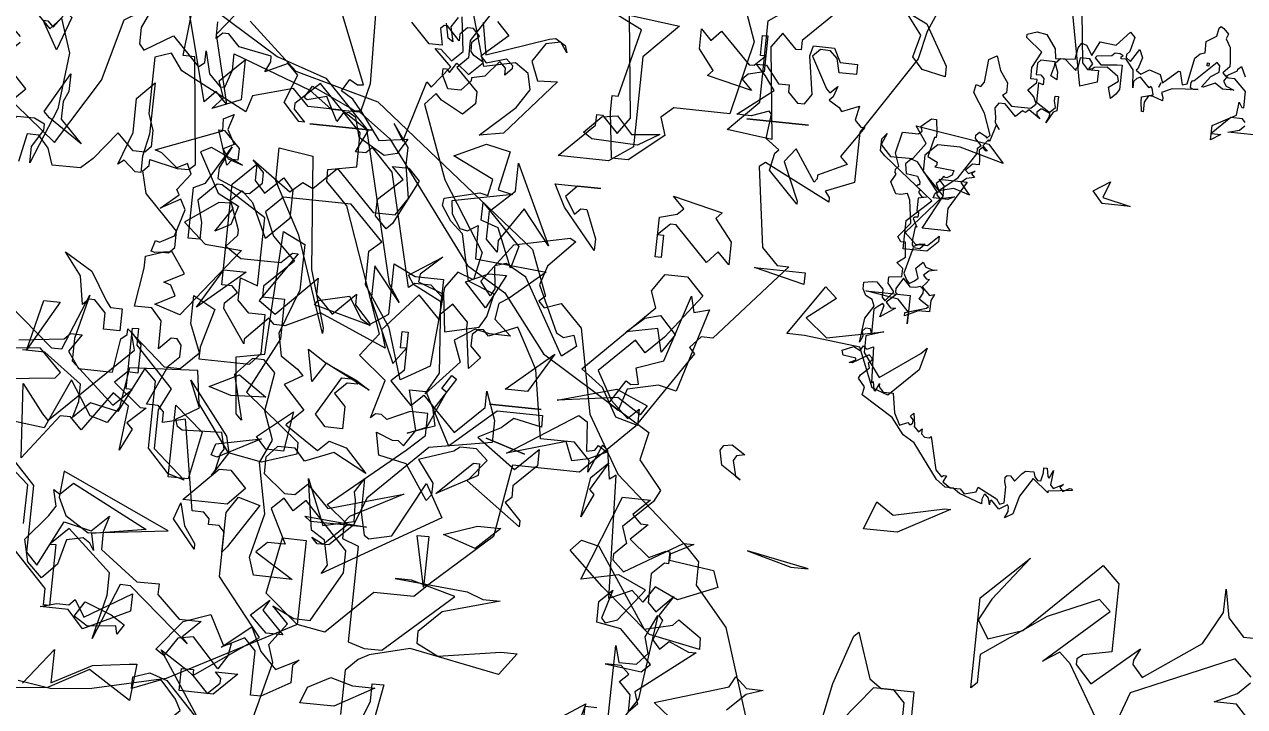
# Model space of a CAD drawing. Header units: metres. Extents: x 329311 to 330425, y 7396637 to 7397287.
# Drawn here: x 329871.561 to 329872.781, y 7397062.785 to 7397063.467 of the extents above; entities that cross this region are included whole.
import ezdxf

# ---------------------------------------------------------------- set-up
doc = ezdxf.new("R2010")
doc.units = ezdxf.units.M
doc.linetypes.add('CACHE2', pattern=[4.7625, 3.175, -1.5875])
doc.layers.get('0').update_dxf_attribs({"lineweight": 18})
for name, color, linetype, lineweight in [('ARBRE', 251, 'Continuous', 13), ('AXES+POTEAUX', 6, 'CACHE2', 13), ('PA6_TEXTO', 3, 'Continuous', 18)]:
    doc.layers.add(name, color=color, linetype=linetype, lineweight=lineweight)
doc.layers.add('VEGETAIS', color=3, linetype='Continuous')
doc.styles.add('200 Médio', font='arial.ttf', dxfattribs={"height": 0.75})
doc.styles.add('ARIAL', font='ARIAL', dxfattribs={"height": 0.2})
doc.dimstyles.new('AQ250', dxfattribs={"dimscale": 10, "dimtxt": 0.05, "dimasz": 0.03, "dimexe": 0.03, "dimexo": 0.025, "dimgap": 0.025, "dimtad": 1, "dimzin": 0, "dimdsep": 46, "dimtxsty": 'ARIAL', "dimblk": 'ARCHTICK', "dimcen": 0.09, "dimdle": 0.03, "dimclrt": 7, "dimadec": 0, "dimazin": 0, "dimtfac": 1, "dimtix": 1, "dimtmove": 2, "dimatfit": 3, "dimldrblk": 'OPEN90', "dimfxl": 1, "dimtvp": 1, "dimtolj": 1, "dimtzin": 0, "dimarcsym": 0})

# ---------------------------------------------------------------- blocks, each defined once
blk = doc.blocks.new('_ArchTick')
at = {"color": 0, "linetype": 'ByBlock', "const_width": 0.15}
blk.add_lwpolyline([(-0.5, -0.5), (0.5, 0.5)], dxfattribs=at)
blk = doc.blocks.new('*D12')
at = {"layer": 'Defpoints', "color": 0, "transparency": 16777216}
for p in [(329895.0034, 7397086.4419), (329868.8226, 7397007.3763), (329871.0959, 7397006.6235)]:
    blk.add_point(p, dxfattribs=at)
at = {"layer": 'PA6_TEXTO', "color": 0, "lineweight": -2, "transparency": 16777216}
for p, q in [((329895.2407, 7397086.3633), (329897.5616, 7397085.5948)), ((329897.3711, 7397085.9739), (329871.0016, 7397006.3387)), ((329869.0599, 7397007.2977), (329871.3807, 7397006.5292))]:
    blk.add_line(p, q, dxfattribs=at)
at = {"layer": 'PA6_TEXTO', "color": 0, "lineweight": -2, "transparency": 16777216, "xscale": 0.3, "yscale": 0.3, "zscale": 0.3}
for p, rotation in [((329897.2768, 7397085.6891), 71.6788444677974), ((329871.0959, 7397006.6235), 251.6788444677974)]:
    blk.add_blockref('_ArchTick', p, dxfattribs=dict(at, rotation=rotation))
at = {"layer": 'PA6_TEXTO', "color": 7, "transparency": 16777216, "insert": (329883.5853, 7397046.3554), "char_height": 0.75, "attachment_point": 5, "rotation": 71.6788, "style": '200 Médio'}
blk.add_mtext('\\A1;83.29', dxfattribs=at)
blk = doc.blocks.new('_Open90')
at = {"color": 0, "linetype": 'ByBlock', "lineweight": -2}
for p, q in [((-0.5, 0.5), (0, 0)), ((0, 0), (-1, 0)), ((0, 0), (-0.5, -0.5))]:
    blk.add_line(p, q, dxfattribs=at)
blk = doc.blocks.new('WMF26', base_point=(0, 0.0008))
at = {"color": 85}
for points in [[(9.4187, -0.5689), (9.7316, -0.8464), (10.2552, -0.9839), (11.3025, -1.7915), (11.412, -2.069), (11.3758, -2.1052), (11.412, -2.1414), (11.5141, -2.1052), (11.6524, -2.2427), (11.7611, -2.7672), (11.9727, -3.1163), (12.4238, -3.5016), (12.5251, -3.6045), (12.5251, -3.7494), (12.7359, -3.9898), (12.9112, -4.5142)], [(13.2233, -7.4181), (13.0199, -7.9055), (12.9837, -8.0792), (12.6708, -8.5666), (12.6708, -8.8803), (12.4963, -8.9527), (12.5251, -8.989), (12.5251, -9.0178), (12.111, -8.8144), (12.0739, -8.8441), (12.1472, -9.3381), (12.2485, -9.4401), (12.3209, -9.4401), (11.8994, -9.9284), (11.8269, -9.9284), (11.7611, -10.0008), (11.7973, -10.037), (11.477, -10.5245), (11.165, -10.8381), (10.75, -10.8381), (10.6776, -11.2893), (10.3277, -11.6096), (10.2264, -11.7108), (9.9786, -11.7108), (9.7028, -11.9875), (9.5274, -11.9578), (8.756, -12.3728), (8.3048, -12.4823), (8.0578, -12.5119), (7.8462, -12.4823)], [(1.1749, -9.7168), (0.7237, -9.0548), (0.8974, -9.1643), (0.9345, -9.1931), (1.3198, -8.9165), (1.0357, -8.5666), (1.0357, -8.2908), (0.9995, -8.2546), (0.9345, -8.2546), (0.9345, -8.2183), (0.8974, -8.1813), (0.825, -8.1813), (0.7237, -7.6214), (0.5846, -7.6577), (0.5846, -7.5918), (0.5483, -7.5556), (0.4759, -7.5556), (0.5846, -7.3078), (0.6496, -7.2427), (0.6496, -7.1703), (0.6208, -7.1332), (0.5846, -7.1332), (0.5121, -7.2065), (0.5121, -7.0319), (0.4462, -6.9595), (0.3376, -6.9595), (0.3738, -6.7191), (0.3738, -6.6458), (0.4759, -6.6096), (0.5121, -6.6096), (0.5483, -6.5734), (0.5483, -6.4713), (0.3376, -6.2605), (0.3013, -6.1222), (0.3376, -6.0851), (0.3376, -6.0489), (0.5121, -6.0851), (0.5846, -6.0851), (0.6208, -6.0489), (0.5483, -5.387), (0.4759, -5.387), (0.5121, -5.0016)]]:
    blk.add_lwpolyline(points, dxfattribs=at)
at = {"color": 106}
for points in [[(9.6073, -0.7698), (9.9201, -0.8711), (10.2042, -1.1551), (10.4438, -2.0937), (10.517, -2.2032), (10.3425, -1.9924), (10.3425, -2.2032), (10.517, -2.5819), (10.5903, -2.4798), (10.5533, -2.4798), (10.5533, -2.3786), (10.5903, -2.3786), (10.5903, -2.6181), (10.517, -2.6906), (10.6554, -2.8289), (10.7278, -2.7565), (10.9386, -2.9672), (11.1139, -2.7927), (11.1139, -2.6906), (11.179, -2.866), (11.179, -3.0035), (10.7937, -3.0759), (10.4438, -3.4258), (10.3787, -3.6012), (10.2404, -3.7387), (10.168, -3.7387), (10.1317, -3.7025), (10.2042, -3.7387), (10.3425, -3.6012), (10.2042, -3.4909), (10.6554, -3.1055), (10.7649, -3.0035), (10.7649, -2.866), (10.6554, -2.866), (10.517, -2.931), (10.4808, -2.9022), (10.4438, -2.9022), (10.4149, -2.931), (10.4808, -2.6906), (10.3063, -2.5523), (10.4149, -2.4074), (10.1317, -1.6433), (9.9926, -1.505), (9.9926, -1.4317), (10.168, -1.3955), (10.168, -1.1848), (9.8913, -0.9081), (9.7464, -1.0464), (9.7464, -1.0827), (9.8189, -1.1551), (9.7826, -1.1551), (9.6797, -1.0464), (9.7464, -0.8711), (9.6797, -0.806), (9.5422, -0.8711), (9.5711, -0.806), (9.5711, -0.7698), (9.3677, -0.7336), (9.2952, -0.6611), (9.259, -0.6611), (9.2211, -0.6973), (9.2211, -0.5944)], [(9.1923, -0.522), (9.6073, -0.7698), (9.6073, -0.7698)], [(8.2463, -0.8711), (8.1451, -0.6973), (8.1739, -0.6973), (8.2101, -0.7336), (8.2826, -0.6315), (8.3196, -0.6611), (8.2463, -0.8711), (8.2463, -0.8711)], [(8.3196, -1.1848), (8.3196, -1.2934), (8.4579, -1.4317), (8.2463, -1.2934), (8.2101, -1.2572), (8.3492, -1.0094), (8.3492, -1.1189), (8.3196, -1.1848), (8.3196, -1.1848)], [(8.8441, -1.4688), (8.8441, -1.5701), (8.8078, -1.5701), (8.7337, -1.505), (8.6975, -1.5338), (8.77, -1.3297), (8.77, -1.1189), (8.8729, -1.0094), (8.8729, -1.3297), (8.8441, -1.4688), (8.8441, -1.4688)], [(9.4327, -1.3585), (9.4327, -1.4317), (9.3965, -1.4317), (9.3677, -1.4688), (9.2952, -1.2572), (9.3315, -1.2572), (9.4327, -1.3585), (9.4327, -1.3585)], [(9.9564, -2.0575), (10.0659, -2.4074), (10.0659, -2.4436), (9.8551, -1.8533), (9.6797, -1.5338), (9.6797, -1.3297), (9.8913, -1.3585), (9.9564, -2.0575), (9.9564, -2.0575)], [(11.179, -1.92), (11.0777, -1.6796), (10.9682, -1.6433), (10.9682, -1.5338), (11.216, -1.7808), (11.179, -1.92), (11.179, -1.92)], [(11.1139, -3.215), (10.8661, -3.3534), (11.0777, -3.1426), (11.1139, -3.1426), (11.1139, -3.215), (11.1139, -3.215)], [(12.0912, -3.3558), (12.1431, -3.4085), (12.1908, -3.4085), (12.0912, -3.5082), (12.2172, -3.6086), (12.3168, -3.5608), (12.3423, -3.5608), (12.3423, -3.6349), (12.3168, -3.6349), (12.2427, -3.7082), (12.2427, -3.8869), (12.2954, -3.9396), (12.3958, -3.8342), (12.3168, -3.9602), (12.3423, -3.9873), (12.2954, -4.1133), (12.3423, -4.166), (12.3958, -4.1133), (12.5218, -4.166), (12.5696, -4.166), (12.2172, -4.4451), (12.2427, -4.5184), (12.1908, -4.5711), (12.1908, -4.4657), (12.1167, -4.3916), (12.1694, -4.3389), (12.1167, -4.2919), (12.0171, -4.2919), (12.2427, -4.3183), (12.2954, -4.2656), (12.0912, -4.0664), (11.9389, -4.04), (11.9389, -3.9132), (12.0171, -3.8342), (11.9653, -4.0137), (11.9908, -4.04), (12.0649, -4.0137), (12.2172, -3.8136), (12.0435, -3.7346), (11.8121, -3.7873), (12.0171, -3.2562), (12.1908, -3.2562), (12.0912, -3.3558), (12.0912, -3.3558)], [(8.3855, -3.5641), (8.3855, -3.9783), (8.4579, -4.0515), (8.5962, -3.7675), (8.77, -3.8045), (8.8729, -3.7025), (8.8441, -3.8045), (8.8441, -3.9132), (9.0836, -4.0886), (9.2211, -4.0886), (9.2211, -4.1536), (9.3677, -4.2919), (9.5052, -4.2919), (9.3965, -4.4006), (9.4327, -4.4377), (9.0474, -4.1174), (8.9816, -4.1174), (8.8441, -4.4665), (8.9091, -4.1899), (8.9091, -4.0515), (8.6325, -3.8045), (8.5238, -3.9132), (8.56, -3.9132), (8.56, -4.2919), (8.5238, -4.2919), (8.5238, -4.1899), (8.2826, -3.942)], [(8.3492, -3.8045), (8.3492, -3.5641), (8.1451, -3.3896)], [(8.2463, -3.4184), (8.3855, -3.5641), (8.3855, -3.5641)], [(11.1428, -3.6662), (10.9386, -3.6012), (11.1428, -3.5271), (11.2885, -3.5271), (11.1428, -3.6662), (11.1428, -3.6662)], [(6.2531, -4.3282), (6.0489, -4.4377), (5.9765, -4.5398), (6.0127, -4.8526), (6.0489, -4.8889), (6.1156, -4.8889), (6.1156, -4.9613), (6.0127, -4.9975), (5.904, -4.4739), (5.8019, -4.3644), (5.7295, -4.3644), (5.7006, -4.5027), (5.6644, -4.5398), (5.6274, -4.4377), (5.8744, -4.2623), (6.2243, -4.2985), (6.2531, -4.3282), (6.2531, -4.3282)], [(9.9926, -4.5398), (10.1317, -4.4665), (10.0947, -4.5027), (10.0947, -4.6122), (9.9201, -4.7135), (9.8551, -4.7135), (9.8551, -4.4377), (9.7826, -4.3644), (9.6435, -4.4377), (9.8189, -4.2919), (9.8913, -4.4377), (9.9926, -4.5398), (9.9926, -4.5398)], [(5.1762, -4.9613), (5.1762, -5.0272), (5.0305, -4.9975), (4.9654, -4.9251), (5.0016, -4.7859), (4.893, -4.6484), (5.0305, -4.7135), (5.1762, -4.9613), (5.1762, -4.9613)], [(9.6073, -4.9613), (9.7464, -4.9251), (9.7464, -4.9901), (9.8189, -5.0634), (9.6435, -4.9901), (9.3677, -5.0996), (9.2211, -5.0634), (9.4327, -4.8526), (9.3965, -4.7859), (9.2952, -4.6773), (9.1199, -4.7497), (9.1199, -4.6773), (9.2211, -4.641), (9.3315, -4.6773), (9.6073, -4.9613), (9.6073, -4.9613)], [(5.5903, -5.5212), (5.3145, -5.4487), (5.1762, -5.4487), (5.1029, -5.5212), (5.1029, -5.6232), (5.2421, -5.7624), (5.0305, -6.0094), (5.1029, -6.0744), (5.1762, -6.0744), (5.2421, -6.0094), (5.2421, -6.0456), (5.1762, -6.1115), (5.0305, -6.1115), (5.0305, -5.9361), (5.1762, -5.7986), (4.8559, -5.5508), (4.8271, -5.5212), (4.8271, -5.4487), (4.8559, -5.4125), (4.8271, -5.4849), (4.893, -5.5508), (5.0305, -5.5508), (5.1029, -5.4487), (5.0305, -5.3474), (5.489, -5.4125), (5.5903, -5.5212), (5.5903, -5.5212)], [(3.9832, -5.4125), (4.3685, -5.4125), (3.9832, -5.4125), (3.9832, -5.4125)], [(2.5498, -5.769), (2.5004, -6.0102), (2.591, -6.0291), (2.223, -6.1065), (2.2328, -6.1872), (2.2888, -6.272), (2.339, -6.2827), (2.4, -6.2424), (2.4049, -6.4482), (2.8487, -6.4861), (2.6387, -6.6697), (2.5778, -6.7092), (2.5638, -6.8064), (2.67, -6.901), (2.5391, -6.901), (2.4477, -6.8821), (2.3259, -6.9628), (2.3777, -7.0945), (2.1818, -7.311), (2.2567, -7.1744), (2.2205, -6.7364), (2.0394, -6.6466), (2.0031, -6.5923), (2.204, -6.4589), (2.0739, -6.5799), (2.0698, -6.6269), (2.2312, -6.6862), (2.2616, -6.9175), (2.4716, -6.8665), (2.5128, -6.7957), (2.5424, -6.6549), (2.3761, -6.5898), (2.3094, -6.3025), (2.2287, -6.2333), (2.1686, -6.1428), (2.1727, -6.0967), (2.3884, -6.0398), (2.4395, -6.0506), (2.4601, -5.9501), (2.2065, -5.8299), (2.3983, -5.7377), (2.5498, -5.769), (2.5498, -5.769)], [(4.4418, -6.3947), (4.1281, -6.3222), (4.4418, -6.3222), (4.4418, -6.3947), (4.4418, -6.3947)], [(4.478, -6.5989), (4.6155, -6.7076), (4.9654, -6.6351), (4.8559, -6.6713), (4.8559, -6.7734), (4.9654, -6.9183), (5.2058, -6.7438), (5.2421, -6.7076), (5.2058, -6.8459), (5.0305, -7.0212), (4.9292, -6.985), (4.8271, -6.7438), (4.478, -6.7076), (4.3685, -6.7076), (4.5793, -6.3947), (4.6517, -6.4597), (4.478, -6.5989), (4.478, -6.5989)], [(5.1029, -6.5701), (5.1029, -6.4968), (5.0305, -6.4235), (4.8271, -6.3947), (5.1029, -6.3947), (5.1029, -6.5701), (5.1029, -6.5701)], [(2.586, -7.3333), (2.9055, -7.3333), (2.586, -7.3333), (2.586, -7.3333)], [(2.586, -7.5449), (2.833, -7.6173), (2.586, -7.5449), (2.586, -7.5449)], [(8.2463, -7.6173), (8.3196, -7.6173), (8.3196, -7.894), (8.3855, -7.996), (8.1739, -8.0685), (8.0726, -8.0685), (7.7589, -8.2076), (7.7227, -8.1047), (7.7227, -8.0685), (7.6214, -7.9672), (7.5482, -8.0323), (7.6214, -8.2439), (7.5482, -8.2439), (7.5482, -8.3814), (7.6214, -8.4546), (7.6865, -8.3814), (7.7589, -8.5921), (7.7227, -8.942), (7.5852, -9.2911), (7.5852, -9.1899), (7.6503, -9.0804), (7.6503, -9.0441), (7.5852, -9.0145), (7.4757, -9.0145), (7.3736, -9.1528), (7.2353, -9.0441), (7.4098, -8.942), (7.5119, -8.8399), (7.3736, -8.695), (7.2353, -8.695), (7.3736, -8.6292), (7.4469, -8.5559)], [(7.4469, -8.5197), (7.3374, -8.4176), (6.7117, -8.695), (6.6392, -8.9058)], [(6.5371, -8.9058), (6.3255, -8.5559), (6.2531, -8.4909), (6.1518, -8.5559), (6.5371, -8.2076), (6.4639, -8.141), (6.1518, -8.2801), (5.7657, -8.5559), (5.7657, -8.7313), (5.7295, -8.7675), (5.7295, -8.2076), (6.0127, -7.9302), (5.8019, -8.2076), (5.7295, -8.3451), (5.8019, -8.4546), (6.0127, -8.3814), (6.4639, -7.9302), (6.5734, -8.0323), (6.5734, -8.4546), (6.3988, -8.4909), (6.3618, -8.5197), (6.3618, -8.5559), (6.4639, -8.6654), (6.7479, -8.4176), (6.7117, -8.4909), (6.7117, -8.5197), (6.7767, -8.5921), (7.1266, -8.3451), (7.2353, -8.141), (7.2353, -7.996), (7.2715, -8.1706), (7.3736, -8.2801), (7.4757, -8.2801)], [(3.2842, -7.8215), (3.2192, -7.9672), (3.2554, -7.7194), (3.3567, -7.6173), (3.2554, -7.7927), (3.2842, -7.8215), (3.2842, -7.8215)], [(5.4528, -7.6832), (5.489, -7.6832), (5.1762, -7.8577), (4.9654, -7.8577), (5.0305, -7.6832), (5.1391, -7.7556), (5.4528, -7.6832), (5.4528, -7.6832)], [(10.3697, -8.1204), (10.4495, -8.2011), (10.2898, -8.3443), (10.3277, -8.3814), (10.4495, -8.3443), (10.4915, -8.3814), (10.4915, -8.4028), (10.4495, -8.4448), (10.4495, -8.4028), (10.4117, -8.3649), (10.3277, -8.4653), (10.2478, -8.4826), (10.2478, -8.5032), (10.1894, -8.5666), (10.1087, -8.5666), (10.0667, -8.4826), (10.0667, -8.4448), (10.0873, -8.4448), (10.1087, -8.4653), (10.1474, -8.4028), (10.2272, -8.4653), (10.3112, -8.3814), (10.2478, -8.3443), (10.2272, -8.3229), (10.2272, -8.2644), (10.2692, -8.2225), (10.2272, -8.1796), (10.1894, -8.1796), (10.1474, -8.2225), (10.1474, -8.2644), (10.0667, -8.1796), (10.0453, -8.1796), (10.0247, -8.2011), (10.0453, -8.3023), (9.9654, -8.3023), (9.8444, -8.1796)], [(1.1386, -8.0092), (1.0357, -8.1179), (0.7599, -8.1179), (0.9633, -7.9071), (1.0357, -7.9071), (1.1386, -8.0092), (1.1386, -8.0092)], [(11.2885, -8.2439), (11.2885, -8.8037), (11.1428, -8.9058), (10.8299, -8.9058), (11.0415, -8.695), (11.0415, -8.6292), (11.0777, -8.6292), (11.179, -8.7313), (11.2523, -8.6292), (11.179, -7.996), (11.4927, -8.0323), (11.2885, -8.2439), (11.2885, -8.2439)], [(4.6517, -8.141), (4.2664, -8.0685), (4.5431, -8.141), (4.6517, -8.141), (4.6517, -8.141)], [(12.5062, -8.1517), (12.6132, -8.1517), (12.6132, -8.215), (12.5062, -8.215), (12.4839, -8.1294), (12.4387, -8.085), (12.3753, -8.085), (12.3308, -8.1294), (12.4387, -8.3221), (12.4609, -8.3443), (12.5062, -8.2999), (12.4839, -8.3665), (12.4609, -8.3896), (12.5284, -8.4291), (12.5457, -8.4513), (12.6527, -8.4069), (12.6354, -8.4966), (12.675, -8.5361), (12.698, -8.5361), (12.5679, -8.7288), (12.6132, -8.7733), (12.4387, -8.8581), (12.4387, -8.8811), (12.4214, -8.9033), (12.2913, -8.7115), (12.2238, -8.7963), (12.3308, -9.0326), (12.3308, -9.0507), (12.139, -8.8581), (12.1612, -8.751), (12.1843, -8.7288), (12.0995, -8.6662), (12.1167, -8.5139), (12.0995, -8.4966), (11.9924, -8.5361), (11.9019, -8.5361), (12.1167, -8.3665), (12.0542, -8.2826), (11.9924, -8.215), (12.0542, -8.215), (12.139, -8.3221), (12.2065, -8.3221), (12.2065, -8.3665), (12.2682, -8.4291), (12.3135, -8.4291), (12.353, -8.3665), (12.3135, -8.1294), (12.3308, -8.0669), (12.4609, -8.0669), (12.5062, -8.1517), (12.5062, -8.1517)], [(5.177, -8.8292), (5.382, -8.8292), (5.382, -9.1026), (5.3293, -9.1026), (5.3293, -8.9025), (5.2561, -8.8292), (5.1293, -8.8292), (4.9506, -9.0557), (4.8255, -9.1026), (4.8773, -8.8292), (4.9769, -8.5238), (5.0033, -8.4974), (5.1029, -8.7766), (5.177, -8.8292), (5.177, -8.8292)], [(8.6687, -8.8399), (8.7337, -8.7675), (8.6975, -8.6654), (8.8441, -8.5197), (8.8441, -8.7675), (8.6687, -8.8399), (8.6687, -8.8399)], [(10.6554, -9.2549), (10.517, -9.4665), (10.517, -9.5389), (10.4438, -9.4665), (10.4438, -9.2911), (10.5903, -9.1528), (10.5903, -8.9783), (10.8299, -9.4665), (10.6554, -9.2549), (10.6554, -9.2549)], [(2.0624, -9.1528), (1.822, -9.2911), (1.6112, -9.2911), (1.6475, -9.1899), (1.7858, -9.1166), (1.9233, -9.1528), (2.0624, -9.1528), (2.0624, -9.1528)], [(9.9926, -9.1528), (9.8551, -9.4294), (9.8189, -9.4665), (9.7464, -9.3932), (9.7464, -9.2911), (9.8913, -9.1528), (9.8189, -9.0804), (9.9201, -9.0804), (9.9926, -9.1528), (9.9926, -9.1528)], [(10.9682, -9.0804), (10.9024, -9.1528), (10.9682, -9.2549), (11.0044, -9.2187), (11.0415, -9.2187), (11.1139, -9.3932), (11.1139, -9.4665), (10.9024, -9.2187), (10.8299, -9.0804), (11.1139, -9.0804), (10.9682, -9.0804), (10.9682, -9.0804)], [(11.8409, -9.1899), (11.9513, -9.3273), (11.9513, -9.4665), (11.8772, -9.3932), (11.8121, -9.4665), (11.6013, -9.2549), (11.5651, -9.2549), (11.4927, -9.3273), (11.5289, -9.3273), (11.5289, -9.4665), (11.4927, -9.4665), (11.4927, -9.2187), (11.6013, -9.1899), (11.6376, -9.1528), (11.5651, -9.0804), (11.8772, -9.1528), (11.8409, -9.1899), (11.8409, -9.1899)], [(0.9345, -9.1931), (1.0357, -9.2944), (1.1082, -9.222), (1.1082, -9.1931), (1.072, -9.1569), (1.2111, -9.1569), (1.072, -9.2944), (0.8612, -9.2944), (0.8612, -9.1569), (0.9345, -9.1569), (0.9345, -9.1931), (0.9345, -9.1931)], [(9.0474, -9.3273), (9.1561, -9.2187), (9.2211, -9.2911), (9.2211, -9.4665), (9.0836, -9.604), (8.9816, -9.3932), (8.9091, -9.3273), (8.8441, -9.3932), (8.9091, -9.5678), (8.9091, -9.604), (8.8441, -9.6773), (8.9453, -9.7423), (9.1923, -9.7423), (9.259, -9.6773), (9.2952, -9.6773), (9.0836, -9.9901), (9.1923, -10.0626), (9.4327, -9.8148), (9.4327, -9.9177), (9.5422, -10.0263), (9.6797, -9.888), (9.6797, -9.9539), (9.7826, -10.0626), (9.8913, -9.9901), (9.8913, -9.6773), (10.0296, -9.7423), (10.2042, -9.7423), (10.2042, -9.9901), (10.0659, -9.851), (9.8551, -10.0914), (9.8913, -10.2009), (9.469, -10.0263), (9.259, -10.1284), (9.1923, -10.1284), (9.1561, -10.0914), (9.0178, -10.2371), (9.0178, -10.2659), (8.8729, -10.0626), (8.8729, -10.0263), (8.9453, -9.9539), (8.9091, -9.9177), (8.8441, -9.9177), (8.8441, -9.2911), (8.9816, -9.1528), (8.9816, -9.2549), (9.0474, -9.3273), (9.0474, -9.3273)], [(11.8121, -9.6773), (11.6013, -9.9539), (11.4927, -10.0626), (11.426, -9.9901), (11.216, -10.2009), (11.3173, -10.3763), (11.426, -10.4775), (11.4927, -10.4125), (11.4927, -10.5137), (11.3535, -10.4775), (11.2523, -10.3022), (11.1139, -10.2009), (11.5289, -9.7785), (11.4927, -9.6773), (11.5651, -9.5678), (11.7034, -9.5678), (11.8121, -9.6773), (11.8121, -9.6773)], [(10.4808, -9.888), (10.3425, -9.7423), (10.4808, -9.6773), (10.5903, -9.6773), (10.4808, -9.888), (10.4808, -9.888)], [(11.3939, -10.2462), (11.4252, -10.2659), (11.4713, -10.2602), (11.4474, -10.1597), (11.6137, -10.0996), (11.7421, -9.6838), (11.766, -9.7835), (11.8599, -9.7563), (11.7084, -10.2783), (11.5964, -10.2519), (11.4062, -10.2964), (11.3642, -10.4339), (11.3025, -10.396), (11.3939, -10.2462), (11.3939, -10.2462)], [(8.1451, -10.0914), (8.1739, -10.1284), (8.2463, -10.1284), (8.2463, -10.2659), (8.1451, -10.2659), (8.1451, -10.1647), (8.0726, -10.0914), (8.0356, -10.0914), (7.9993, -10.1284), (7.9705, -9.9539), (7.861, -9.8148), (8.0356, -9.9177), (8.1451, -10.0914), (8.1451, -10.0914)], [(9.6377, -9.9053), (9.7217, -10.0338), (9.7835, -10.0716), (9.4286, -9.9811), (9.4476, -9.9506), (9.6377, -9.9053), (9.6377, -9.9053)], [(7.6865, -10.4413), (7.7589, -10.1284), (7.861, -10.1284), (7.6865, -10.4413), (7.6865, -10.4413)], [(10.6554, -10.3763), (10.9386, -10.1284), (10.7937, -10.3763), (10.6554, -10.3763), (10.6554, -10.3763)], [(9.5373, -10.331), (9.7324, -10.4174), (9.8189, -10.4709), (9.5373, -10.331), (9.4607, -10.4545), (9.4204, -10.2577), (9.5373, -10.331), (9.5373, -10.331)], [(8.3855, -10.5137), (8.3196, -10.5137), (8.2463, -10.5862), (8.4217, -10.7245), (8.4579, -10.7245), (8.3492, -10.8266), (8.3855, -10.8637), (8.3196, -11.0012), (8.3492, -10.7245), (8.2463, -10.6521), (8.0726, -10.8999), (7.9993, -10.8266), (7.9343, -10.8266), (7.7227, -11.1107), (7.6865, -10.6521), (7.8248, -10.8266), (7.861, -10.8637), (8.3492, -10.3763), (8.3196, -10.2659), (8.3855, -10.3392), (8.3855, -10.5137), (8.3855, -10.5137)], [(10.2964, -10.4322), (10.2651, -10.4133), (10.3186, -10.3269), (10.3499, -10.3458), (10.2239, -10.5492), (10.247, -10.6496), (10.0815, -10.7097), (10.1976, -10.6611), (10.2964, -10.4322), (10.2964, -10.4322)], [(9.7464, -10.4413), (9.6797, -10.4413), (9.6073, -10.5137), (9.6797, -10.5862), (9.6797, -10.7245), (9.5711, -10.7245), (9.5052, -10.6521), (9.6435, -10.4125), (9.7168, -10.4125), (9.7464, -10.4413), (9.7464, -10.4413)], [(10.3425, -10.7616), (10.6191, -10.5137), (10.9024, -10.5137), (10.9024, -10.5862), (10.7278, -10.55), (10.6554, -10.6158), (10.517, -10.6883), (10.7649, -10.8637), (10.9024, -10.7245), (10.9024, -10.8266), (10.7649, -10.9649), (10.7649, -11.0374), (10.7278, -11.0736), (10.8299, -11.1765), (10.8299, -11.2127), (10.4808, -10.9649), (10.5903, -10.8266), (10.517, -10.7616), (10.4149, -10.7616), (10.3787, -10.7904), (10.168, -10.8637), (10.27, -11.0012), (10.27, -11.0736), (10.2404, -11.1107), (10.0947, -10.8999), (9.9201, -10.8637), (9.8913, -10.7245), (9.9926, -10.7616), (10.0296, -10.7616), (10.0659, -10.7904), (10.1317, -10.6883), (10.0659, -10.4413), (10.168, -10.4413), (10.3425, -10.7616), (10.3425, -10.7616)], [(11.1798, -10.5245), (11.1963, -10.7056), (11.2465, -10.6941), (11.2654, -10.6628), (11.3206, -10.6973), (11.2119, -10.75), (11.1123, -10.7739), (11.0637, -10.6578), (10.7039, -10.7698), (11.1246, -10.4907), (11.1798, -10.5245), (11.1798, -10.5245)], [(8.9231, -11.0629), (8.9453, -10.9567), (8.9643, -10.9262), (8.9404, -10.8258), (8.6942, -10.8365), (8.6638, -10.8176), (8.6481, -10.7739), (8.7873, -10.6875), (8.7156, -10.5245), (8.9717, -10.8455), (8.9956, -10.9452), (8.9033, -11.0934), (8.9231, -11.0629), (8.9231, -11.0629)], [(8.7626, -11.1329), (8.6391, -11.1329), (8.6391, -10.6875), (8.8194, -10.8365), (8.7626, -11.1329), (8.7626, -11.1329)], [(9.2211, -10.8999), (9.1561, -10.8266), (9.3677, -10.6521), (9.3315, -10.8999), (9.2211, -10.8999), (9.2211, -10.8999)], [(7.875, -12.4946), (8.0496, -12.2682), (8.0504, -12.4749), (8.2941, -12.3423), (8.5189, -12.3102), (8.5658, -12.3045), (8.5452, -12.5325), (8.2784, -12.367), (8.0314, -12.5053), (7.81, -12.5309)], [(9.641, -11.4219), (9.5546, -11.3683), (9.5019, -11.053), (9.6204, -11.3321), (9.8106, -11.2868), (9.8065, -11.1559), (9.7942, -11.1049), (9.8477, -11.0184), (9.8493, -11.2251), (9.8823, -11.3651), (9.9127, -11.384), (10.0527, -11.3511), (10.2314, -11.0077), (10.3474, -11.2078), (9.6427, -11.6285), (9.6764, -11.5725), (9.641, -11.4219), (9.641, -11.4219)], [(7.9952, -11.1658), (7.9804, -11.3272), (8.0331, -11.4367), (8.1813, -11.5281), (8.6736, -11.4647), (7.9952, -11.1658), (7.9952, -11.1658)], [(8.5378, -11.4713), (8.2035, -11.5314), (8.2274, -11.6326), (8.1986, -11.5906), (8.1541, -11.5618), (8.0529, -11.5865), (8.0133, -11.7413), (7.9244, -11.8343), (7.8306, -11.7454), (7.7976, -11.6088), (7.9285, -11.4474), (7.9672, -11.3848), (7.9434, -11.2835), (7.9837, -11.3082), (8.0611, -11.2333), (8.5378, -11.4713), (8.5378, -11.4713)], [(9.0474, -11.5248), (9.0178, -11.561), (9.0178, -11.3148), (9.0836, -11.2127), (9.2211, -11.249), (9.0474, -11.5248), (9.0474, -11.5248)], [(8.8441, -11.5248), (8.8441, -11.561), (8.6975, -11.3873), (8.7337, -11.2852), (8.77, -11.4235), (8.8441, -11.5248), (8.8441, -11.5248)], [(9.5422, -11.3148), (9.5052, -11.2852), (9.8913, -11.3148), (9.5422, -11.3148), (9.5422, -11.3148)], [(10.2799, -11.6458), (10.2075, -11.3321), (10.2799, -11.3321), (10.2799, -11.6458), (10.2799, -11.6458)], [(9.3817, -11.4342), (9.5274, -11.4342), (9.5274, -11.9578), (9.3166, -11.7841), (9.3817, -11.4342), (9.3817, -11.4342)], [(9.4451, -12.0303), (9.343, -12.0303), (9.2343, -11.9274), (9.343, -11.8261), (9.3068, -11.8912), (9.4451, -12.0303), (9.4451, -12.0303)], [(8.2101, -12.1225), (8.1088, -12.013), (7.9343, -12.013), (8.0356, -11.9834), (8.1088, -11.9834), (8.1451, -11.9471), (8.2101, -12.0492), (8.4942, -11.8747), (8.4942, -11.9834), (8.2101, -12.1225), (8.2101, -12.1225)], [(8.2076, -11.9554), (8.3764, -12.0171), (8.4629, -12.0706), (8.4242, -12.1324), (8.4126, -12.0822), (8.2373, -12.1027), (8.1508, -12.0492), (8.2076, -11.9554), (8.2076, -11.9554)], [(8.8243, -12.0114), (8.9898, -11.9513), (9.0845, -12.1299), (9.1339, -12.1184), (9.1207, -12.195), (9.0672, -12.2814), (8.8976, -12.1003), (8.8013, -12.1176), (8.728, -12.2345), (8.6728, -12.2007), (8.8243, -12.0114), (8.8243, -12.0114)]]:
    blk.add_lwpolyline(points, dxfattribs=at)
at = {"color": 63}
for points in [[(8.7519, -0.7805), (8.7823, -0.8167), (8.956, -0.7081), (9.1306, -0.8826), (9.1668, -0.853), (9.1668, -0.7805), (9.203, -0.9188), (9.2771, -0.9913), (9.3059, -0.9913), (9.3422, -0.8826), (9.3422, -0.7805), (9.8296, -0.955), (9.9745, -1.0571), (10.1498, -1.0571), (10.3532, -1.2029), (10.9131, -1.9307), (11.1609, -2.0756), (11.4375, -2.4255), (12.1357, -2.8404), (12.0995, -3.0142), (12.2452, -3.1895), (12.209, -3.262), (12.0344, -3.4365), (12.0706, -3.5386), (11.9982, -3.6119), (11.9982, -3.6481), (12.0706, -3.7132), (12.4205, -3.5016), (12.4856, -3.5016), (12.3464, -3.5757), (12.3464, -3.6119), (12.6239, -3.6481), (12.6601, -3.7494), (12.4205, -3.8515), (12.274, -3.7856), (12.209, -3.8877), (12.1357, -3.8227), (11.9982, -3.8877), (11.962, -3.1237), (11.9249, -3.1533), (11.8953, -2.9779), (11.859, -2.9491), (11.7866, -3.1237), (11.7866, -3.0512), (11.6853, -2.9491), (11.4737, -2.9491), (11.4013, -2.5268), (11.263, -2.2789), (11.0884, -2.353), (11.0522, -2.3168), (11.0226, -2.3168), (10.9863, -2.353), (10.9863, -2.4255), (11.0522, -2.4905), (10.9863, -2.563), (10.9501, -2.3168), (10.9501, -2.2789), (10.848, -2.1777), (10.7756, -2.2501), (10.7756, -2.1414), (10.7031, -2.0756), (10.601, -2.0756), (10.564, -2.1052), (10.3894, -1.4062), (10.2519, -1.2679), (10.2157, -1.3041), (10.1498, -1.3041), (10.2157, -1.1666), (10.0403, -1.0571), (9.8296, -1.0571), (9.7283, -0.955), (9.4805, -1.0275), (9.4508, -1.1304), (9.0293, -0.9188), (8.956, -0.8167), (8.8548, -0.853), (8.8548, -1.2029), (8.891, -1.3041), (8.891, -1.4062), (8.8548, -1.4424), (8.7823, -1.4424), (8.6794, -1.3404), (8.5419, -1.5157), (8.4686, -1.5816), (8.2941, -1.5816), (8.2579, -1.4795), (8.192, -1.4062), (8.1195, -1.4062), (8.0833, -1.5816)], [(7.945, -1.1666), (8.2941, -1.4424), (8.5419, -1.0275), (8.6432, -0.643), (8.8185, -0.5327), (8.7519, -0.6792), (8.7519, -0.7805), (8.7519, -0.7805)], [(9.5554, -2.1143), (9.2722, -2.3621), (9.4171, -2.1143), (9.5554, -2.1143), (9.5554, -2.1143)], [(9.068, -3.2595), (9.068, -2.8446), (8.9947, -2.7721), (8.8572, -3.0553), (8.6819, -3.0191), (8.5806, -3.1212), (8.6094, -3.0191), (8.6094, -2.9104), (8.3698, -2.7359), (8.2307, -2.7359)], [(8.0199, -2.3868), (8.4061, -2.7062), (8.4711, -2.7062), (8.6094, -2.3572), (8.5436, -2.6338), (8.5436, -2.7721), (8.821, -3.0191), (8.9297, -2.9104), (8.8935, -2.9104), (8.8935, -2.5317), (8.9297, -2.5317), (8.9297, -2.6338), (9.1693, -2.8816), (9.1042, -3.0191), (9.1042, -3.2595), (9.3084, -3.4341), (9.2055, -3.4052), (9.068, -3.2595), (9.068, -3.2595)], [(11.859, -7.8034), (11.962, -8.0792), (11.859, -8.5378), (11.5108, -8.5378), (11.4375, -8.6028), (11.4737, -8.7132), (11.263, -8.8869), (11.1609, -8.8869), (11.1246, -8.6028), (11.1246, -8.5016), (11.1609, -8.5016), (11.263, -8.0792), (11.0522, -7.9779)], [(10.564, -7.6939), (10.2157, -8.2546), (10.2157, -8.3632), (10.1498, -8.4291), (10.2882, -8.5666), (10.2882, -8.6407), (10.2157, -8.7132), (10.0766, -8.6407), (10.0403, -8.6028), (9.9745, -8.6769), (10.1498, -9.1281), (10.4257, -9.5496), (10.3894, -9.7242), (10.2882, -9.688), (10.2157, -9.7892), (10.1787, -10.284), (10.0041, -10.387), (9.902, -10.0733), (9.7283, -9.8255), (9.7283, -9.6155), (9.8008, -9.5496), (9.5892, -9.3381), (9.1668, -9.3381), (9.0655, -9.4401), (9.1306, -9.5859), (9.2771, -9.7242), (9.1018, -9.8996), (9.1018, -9.9646), (9.2401, -9.9646), (9.2401, -10.2116), (9.0655, -10.5607), (9.4146, -10.8381), (9.4146, -10.9106), (9.203, -10.983), (8.9931, -10.9468), (8.7823, -10.6628), (8.7519, -10.4594), (8.3303, -10.4882), (8.2941, -10.736), (8.2282, -10.8381), (8.1195, -10.8085), (7.9812, -10.5977), (7.8429, -10.9106), (7.4938, -10.8744)], [(1.3091, -9.5134), (1.4178, -9.0622), (1.3815, -8.9527), (1.4836, -8.8144), (1.3815, -8.7132), (1.5198, -8.7782), (1.6219, -8.7782), (1.7965, -8.4653), (1.7965, -8.327), (1.5198, -8.043), (1.4466, -8.1154), (1.3815, -8.043), (1.3091, -8.1154), (1.4178, -8.327), (1.3091, -8.327), (1.2432, -8.3929), (1.4836, -8.5378), (1.2432, -8.5378), (1.207, -8.4291), (1.2728, -8.1525), (1.207, -7.8396), (1.2728, -7.6939), (1.207, -7.5193), (1.2432, -7.2789), (1.1708, -7.2065), (1.0975, -7.2065), (0.9962, -7.3152), (1.0687, -7.5918), (1.0324, -7.5556), (0.9962, -7.2065), (1.1708, -7.1703), (1.207, -6.4054), (1.3453, -6.4713), (1.3453, -6.7553), (1.2432, -7.0319), (1.2728, -7.1703), (1.3815, -7.2427), (1.4178, -7.2789), (1.3091, -7.344), (1.4466, -7.4905), (1.3453, -7.5918), (1.5561, -7.7301), (1.6219, -7.6643), (1.7306, -7.6939), (1.8689, -7.8396), (1.6582, -7.7301), (1.4836, -7.8034), (1.4178, -7.7301), (1.3091, -7.7301), (1.2432, -7.8034), (1.2432, -7.9055), (1.3815, -8.0142), (1.4466, -8.0142), (1.5198, -7.9417), (1.6582, -8.0792), (2.1167, -7.9417), (1.7965, -8.1154), (1.7677, -8.1525), (1.7677, -8.2546), (1.8689, -8.2908), (1.8689, -8.8869), (1.971, -8.9165), (2.0805, -8.9165), (2.465, -8.5666), (2.4955, -8.5378), (2.2188, -8.4653), (2.1167, -8.4653), (2.5679, -8.5016), (2.6692, -8.5378), (2.7787, -8.5378), (2.4288, -8.6407), (2.2913, -8.7782), (2.2913, -8.8506), (2.4288, -8.9165), (2.8149, -8.8506), (2.9162, -8.8506), (2.8149, -8.989), (2.2551, -8.8869), (2.0072, -8.9527), (1.9414, -8.989), (1.8689, -9.0622), (1.8689, -9.3381)], [(2.0072, -9.3381), (2.0443, -9.2368), (2.0443, -9.1281), (2.1167, -9.1281), (2.0805, -9.3381)], [(3.3674, -9.2368), (3.3674, -9.1281), (3.4415, -9.1281)], [(4.1026, -9.3018), (3.7897, -9.0622), (4.2409, -8.9165), (4.2771, -8.8506), (4.3504, -8.9165), (4.4525, -8.9165), (4.3504, -8.9527), (4.2409, -9.0622)], [(7.5597, -10.634), (7.8791, -10.5977), (7.9088, -10.5607), (7.7696, -10.4232), (7.4205, -10.4594)], [(7.6321, -10.387), (7.9088, -10.3507), (7.945, -10.3145), (8.0175, -10.3145), (7.945, -10.4232), (8.0175, -10.5245), (8.2282, -10.5245), (8.2579, -10.3145), (8.2941, -10.284), (8.2941, -10.2478), (8.5419, -10.4594), (8.6432, -10.4594), (8.7519, -10.3507), (8.6794, -10.1754), (8.6794, -10.0008), (8.8185, -10.0733), (8.7519, -10.3145), (8.7519, -10.387), (9.0655, -10.387), (9.1306, -10.3145), (9.1306, -10.0733), (9.0293, -10.0733), (8.956, -10.0008), (8.956, -9.8625), (9.0655, -9.8996), (9.0655, -9.4772), (8.7823, -9.3018), (8.7519, -9.3018), (8.6432, -9.4113), (8.6794, -9.5496), (8.6794, -9.6517), (8.6069, -9.6517), (8.6069, -9.3381), (8.6794, -9.3018), (8.8185, -9.0622), (8.7519, -9.2006), (8.7519, -9.2656), (8.9272, -9.3381), (8.956, -9.3381), (9.0293, -9.2656), (9.0293, -9.2006), (8.956, -9.1281), (9.203, -9.3018), (9.2771, -9.2368), (9.3422, -9.2656), (9.4805, -9.1281), (9.7283, -9.3751), (9.8658, -9.3751), (9.9382, -9.2656), (9.902, -9.0622), (9.902, -8.9527), (9.8008, -8.8144), (9.8658, -8.9165), (9.9745, -8.5378), (10.0041, -8.5666), (10.1128, -8.4291), (10.0041, -8.327), (10.0403, -8.327), (10.1128, -8.3929), (10.1787, -8.327), (10.1498, -8.1154)], [(11.6121, -4.7612), (11.9249, -4.5505), (11.859, -4.7975)], [(12.0706, -4.6954), (12.0706, -4.1717), (12.0995, -4.2738), (12.209, -4.2738), (12.274, -4.2006), (12.2452, -4.0993), (12.3102, -3.9602), (12.2452, -4.4846), (12.0706, -4.7612)], [(4.8889, -6.482), (4.8707, -6.4424), (4.8304, -6.4219), (4.8098, -6.3823), (4.8098, -6.342), (4.86, -6.3321), (4.8889, -6.3321), (4.9308, -6.3716), (4.9308, -6.4219), (4.9498, -6.4424), (5, -6.3823), (4.9605, -6.3321), (4.9605, -6.2918), (5.0395, -6.2819), (5.0395, -6.2317), (5, -6.1996), (5.0502, -6.1601), (5.0395, -6.0695), (5.0107, -6.0695), (4.9893, -6.0398), (5.0609, -5.9485), (5.0395, -5.8077), (5.0214, -5.7682), (4.9811, -5.7789), (4.9498, -5.7789), (4.9103, -5.7072), (4.9391, -5.6562), (4.9308, -5.6463), (4.9308, -5.6274), (4.9498, -5.606), (4.921, -5.5269), (4.9498, -5.3952), (5.0502, -5.3952), (5.0708, -5.3763), (5.0609, -5.345), (5.121, -5.2947), (5.1507, -5.2947), (5.1614, -5.3763), (5.1614, -5.4059), (5.1507, -5.4059), (5.121, -5.5269), (5.182, -5.5557), (5.182, -5.5771), (5.1712, -5.5878), (5.2915, -5.5961), (5.2832, -5.6274), (5.2519, -5.6463), (5.2412, -5.6463), (5.233, -5.6381), (5.2124, -5.6669), (5.191, -5.6891), (5.2124, -5.7286), (5.3227, -5.6381), (5.4232, -5.4767), (5.4232, -5.4454), (5.4421, -5.4265), (5.4026, -5.387), (5.4026, -5.3656), (5.4232, -5.345), (5.4635, -5.3656), (5.4734, -5.3763), (5.4923, -5.3557), (5.4421, -5.2248), (5.3631, -5.1037), (5.373, -5.0535), (5.4026, -5.0634), (5.4232, -5.0346), (5.4339, -4.8921), (5.4841, -4.8633), (5.5137, -4.9531), (5.564, -5.0239), (5.564, -5.0848), (5.5426, -5.1037), (5.6035, -5.1638), (5.7253, -5.1638), (5.755, -5.135), (5.736, -5.093), (5.6941, -5.0535), (5.7443, -5.0033), (5.7443, -4.9844), (5.7048, -4.9844), (5.7048, -4.9127), (5.755, -4.8123), (5.6545, -4.7324), (5.6545, -4.7118), (5.7146, -4.6904), (5.7756, -4.7011), (5.8365, -4.7826), (5.8447, -4.8419), (5.9657, -4.8337), (5.9765, -4.7621), (5.9954, -4.7324), (6.0267, -4.7407), (6.0662, -4.8016), (6.1074, -4.7118), (6.2078, -4.7217), (6.2893, -4.632), (6.3181, -4.6616), (6.2975, -4.7514), (6.2786, -4.7719), (6.2786, -4.7909), (6.3082, -4.8123), (6.3576, -4.7324), (6.3791, -4.7826), (6.3576, -4.8526), (6.3478, -4.8633), (6.3791, -4.8839), (6.4293, -4.8526), (6.4984, -4.8732), (6.519, -4.9234), (6.6096, -4.8419), (6.6203, -4.8419), (6.6409, -4.9234), (6.6705, -4.9127), (6.7001, -4.7514), (6.7314, -4.7217), (6.7602, -4.7118), (6.7602, -4.6402), (6.8212, -4.6007), (6.8319, -4.5505), (6.8418, -4.5398), (6.8607, -4.5505), (6.892, -4.5818), (6.8821, -4.6114), (6.9109, -4.6616), (6.9216, -4.7514), (6.9216, -4.7826), (6.8821, -4.8222), (6.901, -4.8419), (6.9718, -4.8016), (6.9718, -4.7909), (6.9932, -4.7719), (7.0229, -4.8337)], [(7.1126, -5.1852), (6.9513, -5.1852), (7.0229, -5.1638), (7.0517, -5.135)], [(7.0517, -5.1136), (7.0336, -5.093), (6.9611, -5.093), (6.8508, -5.2042), (6.9109, -5.2042), (6.8508, -5.2437), (6.8508, -5.154), (6.9932, -5.0741), (7.0015, -4.9926), (7.0229, -5.0239), (7.0336, -5.0239), (7.0336, -4.9234), (6.9611, -4.8526), (6.9216, -4.8526), (6.9109, -4.8419), (6.892, -4.8732), (6.9109, -4.9028), (6.9611, -4.9234), (6.892, -4.9234), (6.8418, -4.8921), (6.771, -4.9234), (6.7602, -4.9234), (6.8105, -4.8526), (6.8607, -4.8222), (6.8607, -4.7826), (6.8418, -4.7621), (6.71, -4.8921), (6.7001, -4.8921), (6.6911, -4.9028), (6.6911, -4.9341), (6.71, -4.9424), (6.7413, -4.9424), (6.5808, -4.9531), (6.519, -4.9844), (6.5297, -5.0132), (6.5297, -5.0346), (6.4688, -5.0132), (6.44, -5.0132), (6.4186, -5.0535), (6.4186, -5.1136), (6.4079, -5.1136), (6.398, -5.0535), (6.398, -5.0239), (6.4688, -5.0033), (6.4581, -4.9629), (6.4482, -4.9531), (6.44, -4.9629), (6.3791, -4.9028), (6.3576, -4.9127), (6.3395, -4.9341), (6.3395, -4.9737), (6.3288, -4.8633), (6.2893, -4.8123), (6.2786, -4.8016), (6.2473, -4.8016), (6.2473, -4.7909), (6.258, -4.7826), (6.2391, -4.7719), (6.2078, -4.7719), (6.1889, -4.7909), (6.0967, -4.8016), (6.0884, -4.8123), (6.1279, -4.8526), (6.2284, -4.8419), (6.258, -4.8419), (6.258, -4.9926), (6.2391, -5.0239), (6.2078, -5.0535), (6.1889, -4.9844), (6.2473, -4.9424), (6.2391, -4.9127), (6.1675, -4.8633), (6.0884, -4.8732), (6.0769, -4.8839), (6.0563, -4.8839), (6.0769, -4.8526), (6.0563, -4.8222), (5.9954, -4.8222), (5.9872, -4.8839), (5.9765, -4.8921), (5.9765, -4.9028), (5.9056, -4.8419), (5.876, -4.8419), (5.8447, -4.8732), (5.8653, -4.9234), (5.8653, -4.9737), (5.8258, -4.9531), (5.8447, -4.8839), (5.8447, -4.8633), (5.755, -4.8633), (5.736, -4.8839), (5.736, -4.9531), (5.7649, -4.9531), (5.7863, -4.9737), (5.7863, -5.0132), (5.755, -5.0033), (5.755, -5.1243), (5.8365, -5.1745), (5.8447, -5.1745), (5.876, -5.1433), (5.8653, -5.1037), (5.8653, -5.0741), (5.8867, -5.0741), (5.8867, -5.1638), (5.8653, -5.1745), (5.8258, -5.2437), (5.8447, -5.2042), (5.8447, -5.1852), (5.7945, -5.1638), (5.7863, -5.1638), (5.7649, -5.1852), (5.7649, -5.2042), (5.7863, -5.2248), (5.7146, -5.1745), (5.6941, -5.1935), (5.6751, -5.1852), (5.6356, -5.2248), (5.564, -5.154), (5.5236, -5.154), (5.503, -5.1852), (5.5137, -5.2437), (5.5137, -5.2758), (5.5426, -5.3153), (5.5236, -5.2865), (5.4923, -5.3952), (5.4841, -5.387), (5.4528, -5.4265), (5.4841, -5.4561), (5.4734, -5.4561), (5.4528, -5.4372), (5.4339, -5.4561), (5.4421, -5.5162), (5.4421, -5.5459), (5.4026, -5.5459), (5.3631, -5.5878), (5.3837, -5.606), (5.4232, -5.5878), (5.4026, -5.606), (5.4232, -5.6274), (5.373, -5.6381), (5.3417, -5.6669), (5.3837, -5.7179), (5.4026, -5.7393), (5.3022, -5.7072), (5.2223, -5.7286), (5.2017, -5.7476), (5.2017, -5.7575), (5.2223, -5.7789), (5.3129, -5.7575), (5.2725, -5.7789), (5.182, -5.7789), (5.191, -5.7476), (5.2017, -5.7393), (5.0609, -5.5664), (5.0214, -5.5557), (4.9893, -5.5878), (5, -5.6463), (5.0708, -5.6562), (5.0897, -5.6891), (5.0897, -5.7072), (5.0815, -5.7072), (5.0708, -5.7179), (5.1004, -5.7393), (5.0897, -5.7476), (5.0897, -5.7575), (5.1111, -5.7789), (5.14, -5.7789), (5.0897, -5.7896), (5.0897, -5.8686), (5.1004, -5.8793), (5.1004, -5.9081), (5.0815, -5.9081), (5.0708, -5.9188), (5.1004, -5.969), (5.0897, -5.969), (5.0815, -6.0489), (5.0815, -6.0802), (5.0897, -6.0901), (5.1317, -6.0695), (5.1614, -6.0695), (5.1317, -6.0999), (5.0897, -6.0999), (5.0502, -6.2605), (5.0708, -6.3), (5.0897, -6.3214), (5.121, -6.3), (5.14, -6.2819), (5.121, -6.221), (5.1614, -6.1815), (5.182, -6.2103), (5.2223, -6.221), (5.2519, -6.221), (5.2017, -6.2317), (5.1712, -6.2605), (5.191, -6.2819), (5.2124, -6.2819), (5.191, -6.3107), (5.1712, -6.3321), (5.2223, -6.3823), (5.2519, -6.3716), (5.233, -6.4112), (5.233, -6.482), (5.1614, -6.482), (5.0815, -6.5231), (5.0815, -6.5009), (5.2124, -6.4614), (5.2223, -6.4507), (5.1614, -6.4112), (5.182, -6.3716), (5.182, -6.3502), (5.1614, -6.3321), (5.1317, -6.342), (5.1004, -6.342), (5.0502, -6.2918), (5.0107, -6.3609), (5.0107, -6.3823), (5.0214, -6.3922), (4.9605, -6.4507), (4.9893, -6.482), (5.0214, -6.482), (4.9308, -6.5437), (4.9498, -6.4721), (4.9391, -6.4614), (4.9103, -6.482), (4.8889, -6.5009), (4.8889, -6.6524), (4.8806, -6.6236), (4.8493, -6.6236), (4.8304, -6.6442), (4.8386, -6.6738), (4.8205, -6.7133), (4.8386, -6.5627), (4.8889, -6.482), (4.8889, -6.482)], [(4.0524, -5.3013), (4.0524, -4.7958), (4.1833, -4.7044), (4.4657, -4.7044), (4.2747, -4.8946), (4.2747, -4.9539), (4.2425, -4.9539), (4.1503, -4.8625), (4.0853, -4.9539), (4.1503, -5.5236), (3.8696, -5.4907), (4.0524, -5.3013), (4.0524, -5.3013)], [(0.7739, -4.9975), (0.7377, -4.9975), (0.7015, -5.0272), (0.7739, -5.0996), (0.6644, -5.2371), (0.7739, -5.6595), (0.7015, -5.587), (0.6356, -5.6595), (0.4899, -5.1358), (0.5994, -5.0996), (0.7377, -4.9613), (0.7015, -4.823), (0.7739, -4.823), (0.7739, -4.9975), (0.7739, -4.9975)], [(1.6442, -5.4405), (1.6046, -5.6125), (1.7347, -5.783), (1.9109, -5.7566), (1.8558, -5.8521), (1.7759, -5.8735), (1.6104, -5.7772), (1.5775, -5.6578), (1.5322, -5.6315), (1.4927, -5.6422), (1.4639, -5.6932), (1.3865, -5.5467), (1.2679, -5.5788), (1.2473, -5.5673), (1.291, -5.4915), (1.547, -5.606), (1.5668, -5.6175), (1.6046, -5.6125), (1.5478, -5.5467), (1.4729, -5.503), (1.5165, -5.4273), (1.5668, -5.4561), (1.6046, -5.4512), (1.4268, -5.0255)], [(1.6318, -5.0091), (1.6442, -5.4405), (1.6442, -5.4405)], [(6.7915, -4.7909), (6.7817, -4.7909), (6.7817, -4.7719), (6.7915, -4.7719), (6.7915, -4.7909), (6.7915, -4.7909)], [(2.3481, -5.6858), (2.558, -5.4915), (2.6321, -5.3746), (2.6099, -5.275), (2.5243, -5.219), (2.3333, -5.2618), (2.2378, -4.9514)], [(2.1439, -4.9769), (2.1044, -5.0387), (2.125, -5.1284), (2.0937, -5.1095), (2.0739, -5.0189)], [(2.2995, -4.9901), (2.3374, -5.1869), (2.7186, -5.0502), (2.7581, -5.0412), (2.8199, -5.0799), (2.8347, -5.1243), (2.7894, -5.0609), (2.6988, -5.0807), (2.6247, -5.1968), (2.6717, -5.3137), (2.796, -5.3071), (2.4955, -5.6578), (2.3481, -5.6858), (2.3481, -5.6858)], [(3.7461, -5.1383), (3.6481, -5.014), (3.6481, -4.8897), (3.7132, -4.9555), (3.7724, -4.8897), (3.9626, -5.079), (3.9956, -5.079), (4.0606, -5.014), (4.0277, -5.014), (4.0277, -4.8897), (4.0606, -4.8897), (4.0606, -5.112), (3.9626, -5.1383), (3.9297, -5.1712), (3.9956, -5.2363), (3.7132, -5.1712), (3.7461, -5.1383), (3.7461, -5.1383)], [(6.4984, -4.9531), (6.5083, -4.9234), (6.4984, -4.9531), (6.4984, -4.9531)], [(3.0438, -5.6364), (2.9886, -5.601), (3.0907, -5.494), (3.1871, -5.4783), (3.2842, -5.5829), (3.4596, -5.5656), (3.3295, -5.6463), (3.0438, -5.6364), (3.0438, -5.6364)], [(6.1601, -5.6315), (6.2613, -5.5664), (6.2251, -5.6677), (6.3996, -5.7048), (6.2251, -5.7048), (6.1601, -5.6315), (6.1601, -5.6315)], [(5.2421, -5.7624), (5.2421, -5.6965), (5.2058, -5.6595), (5.3804, -5.6595), (5.2783, -5.8348), (5.2783, -5.9361), (5.3071, -5.9723), (5.1326, -5.9723), (5.2421, -5.7624), (5.2421, -5.7624)], [(0.5821, -6.8706), (0.5475, -6.8072), (0.5039, -6.794), (0.6241, -6.729), (0.5352, -6.6013), (0.4289, -6.6178), (0.4051, -6.6104), (0.4257, -6.5421), (0.4495, -6.5495), (0.5384, -6.5009), (0.5878, -6.3354), (0.5541, -6.272), (0.4322, -6.3412), (0.5401, -6.2465), (0.5236, -6.2152), (0.6018, -6.1115), (0.573, -6.0489), (0.5096, -6.0827), (0.4075, -5.9987), (0.3639, -5.9855), (0.7682, -5.8258), (0.764, -5.75), (0.8274, -5.7163), (0.7986, -5.8134), (0.8464, -5.9015), (0.783, -5.9361), (0.8184, -5.9946), (0.9106, -6.0226), (0.7089, -5.9353), (0.6447, -5.969), (0.7797, -6.2119), (0.9139, -6.2786), (0.8785, -6.3955), (0.7838, -6.4466), (0.8818, -6.2959), (0.8653, -6.2638), (0.7896, -6.2679), (0.592, -6.4103), (0.7319, -6.533), (0.9608, -6.5487), (0.6224, -6.9842), (0.4611, -6.9356), (0.5821, -6.8706), (0.5821, -6.8706)], [(1.2984, -5.7253), (1.6837, -5.7253), (1.2984, -5.7253), (1.2984, -5.7253)], [(3.0117, -6.2794), (2.8528, -6.4474), (2.8166, -6.5676), (2.9508, -6.8525), (2.9969, -6.8755), (3.0586, -6.8541), (3.0825, -6.9233), (2.9977, -6.9908), (2.7268, -6.5289), (2.5959, -6.4573), (2.5268, -6.4803), (2.5432, -6.6211), (2.5202, -6.6672), (2.4527, -6.5824), (2.6321, -6.3379), (2.9746, -6.2613), (3.0117, -6.2794), (3.0117, -6.2794)], [(3.5715, -6.7586), (3.3797, -6.8006), (3.4851, -6.7034), (3.5798, -6.6779), (3.6827, -6.7866), (3.6086, -6.9027), (3.5715, -6.7586), (3.5715, -6.7586)], [(5.8447, -7.6288), (5.8365, -7.619), (5.7863, -7.6503), (5.736, -7.6), (5.7253, -7.6083), (5.7253, -7.6288), (5.7146, -7.5893), (5.6941, -7.5687), (5.6858, -7.5687), (5.6751, -7.6), (5.6751, -7.6288), (5.5343, -7.5786), (5.4923, -7.5498), (5.4421, -7.5498), (5.3837, -7.5078), (5.2223, -7.2979), (5.1507, -7.2559), (5.0708, -7.1554), (4.8707, -7.0361), (4.8806, -6.9858), (4.8386, -6.9356), (4.8493, -6.9142), (4.8996, -6.864), (4.8889, -6.8343), (4.9103, -6.8138), (4.9103, -6.8031), (4.8889, -6.7841), (4.7892, -6.8451), (4.7703, -6.8451), (4.8098, -6.8245), (4.8098, -6.8138), (4.7291, -6.8031), (4.7192, -6.7742), (4.7892, -6.7446), (4.8304, -6.7635), (4.8493, -6.7339), (4.8707, -6.7528), (4.9103, -6.7339), (4.921, -6.9546), (4.9308, -6.9463), (4.9391, -6.9965), (4.9498, -7.0048), (4.9712, -6.9546), (4.9712, -6.976), (5, -7.0048), (5.0609, -7.0048), (5.0815, -7.1258), (5.121, -7.1974), (5.1712, -7.176), (5.182, -7.1867), (5.191, -7.1867), (5.2017, -7.176), (5.2017, -7.1554), (5.182, -7.1365), (5.2017, -7.1159), (5.2124, -7.1867), (5.2124, -7.1974), (5.2412, -7.2262), (5.2626, -7.2057), (5.2626, -7.2369), (5.2832, -7.2559), (5.3129, -7.2559), (5.3227, -7.2477), (5.373, -7.4494), (5.4133, -7.4889), (5.4232, -7.4782), (5.4421, -7.4782), (5.4232, -7.5185), (5.4734, -7.5498), (5.5343, -7.5498), (5.564, -7.5786), (5.6356, -7.558), (5.6438, -7.5284), (5.7649, -7.5893), (5.7863, -7.619), (5.8151, -7.6083), (5.8151, -7.5078), (5.8052, -7.4782), (5.8052, -7.4494), (5.8151, -7.4387), (5.8365, -7.4387), (5.8653, -7.4683), (5.9056, -7.4181), (5.9262, -7.3991), (5.9765, -7.3991), (5.9872, -7.428), (6.0061, -7.4494), (6.0267, -7.4494), (6.0374, -7.3991), (6.0374, -7.3679), (6.0563, -7.3679), (6.0662, -7.4181), (6.0769, -7.428), (6.0967, -7.3777), (6.0884, -7.4683), (6.1074, -7.4889), (6.1675, -7.4576), (6.1469, -7.4782), (6.1675, -7.4996), (6.2078, -7.4782), (6.2177, -7.4782), (6.2284, -7.4889), (6.0769, -7.5078), (6.0769, -7.5185), (5.9765, -7.4387), (5.9056, -7.558), (5.876, -7.6692), (5.8258, -7.7005), (5.8447, -7.6585), (5.8447, -7.6288), (5.8447, -7.6288)], [(3.3698, -7.209), (2.9985, -7.2649), (3.3591, -7.1587), (3.5567, -7.2411), (3.518, -7.302), (3.3698, -7.209), (3.3698, -7.209)], [(1.0283, -7.3135), (1.2053, -7.4354), (0.9888, -7.4469), (0.8497, -7.4049), (1.0283, -7.3135), (1.0283, -7.3135)], [(4.1767, -7.6363), (4.054, -7.558), (4.0342, -7.4675), (4.0532, -7.437), (4.1034, -7.4263), (4.189, -7.4807), (4.1388, -7.4914), (4.1199, -7.5226), (4.1454, -7.6165), (4.1767, -7.6363), (4.1767, -7.6363)], [(0.9271, -7.754), (1.2037, -7.6931), (0.9411, -7.8347), (0.9056, -7.8248), (0.9271, -7.754), (0.9271, -7.754)], [(3.3493, -8.1352), (3.681, -8.6177), (3.8548, -8.5748), (3.8893, -8.537), (4.0318, -8.6341), (4.0342, -8.7066), (3.7189, -8.6465), (3.3962, -8.3814), (3.1764, -8.178), (3.2389, -8.1105), (3.3493, -8.1352), (3.3493, -8.1352)]]:
    blk.add_lwpolyline(points, dxfattribs=at)
blk = doc.blocks.new('T2_02')
at = {"xscale": 0.3499999999999943, "yscale": 0.3499999999999943, "zscale": 0.3499999999999943}
blk.add_blockref('WMF26', (-2.2399, 1.997), dxfattribs=at)

msp = doc.modelspace()

# ---------------------------------------------------------------- hatches: boundary and pattern name
at = {"layer": 'AXES+POTEAUX'}
h = msp.add_hatch(dxfattribs=at)
h.set_pattern_fill('ANGLE', color=253, scale=0.025)
h.set_pattern_definition([(341.96263, (329827.33868, 7397103.38185), (0.0540704, 0.166043), [0.127, -0.047625]), (71.96263, (329827.33868, 7397103.38185), (-0.166043, 0.0540704), [0.127, -0.047625])])
edge = h.paths.add_edge_path()
edge.add_line((329864.6101, 7397055.789), (329863.0958, 7397056.2835))
edge.add_line((329851.7905, 7397059.9755), (329866.8648, 7397055.0527))
edge.add_line((329866.8648, 7397055.0527), (329867.1479, 7397055.9329))
edge.add_line((329867.1479, 7397055.9329), (329869.7329, 7397055.1151))
edge.add_line((329869.7329, 7397055.1151), (329869.4458, 7397054.2078))
edge.add_line((329869.4458, 7397054.2078), (329875.7012, 7397052.1708))
edge.add_line((329869.7584, 7397056.6696), (329868.2202, 7397057.1705))
edge.add_line((329866.0549, 7397057.8756), (329865.595, 7397056.5726))
edge.add_line((329865.595, 7397056.5726), (329853.0544, 7397060.6563))
edge.add_line((329855.5761, 7397058.7392), (329854.0448, 7397059.2393))
edge.add_line((329852.086, 7397060.9095), (329851.7905, 7397059.9755))
edge.add_line((329853.0544, 7397060.6563), (329853.4822, 7397061.9701))
edge.add_line((329853.4822, 7397061.9701), (329834.9823, 7397067.9654))
edge.add_line((329849.5049, 7397061.7398), (329852.086, 7397060.9095))
edge.add_line((329836.4817, 7397067.4771), (329851.7655, 7397062.5291))
edge.add_line((329833.9603, 7397065.8307), (329849.2254, 7397060.871))
edge.add_line((329849.2254, 7397060.871), (329849.5049, 7397061.7398))
edge.add_line((329846.9264, 7397061.6178), (329836.4103, 7397065.0347))
edge.add_line((329833.6802, 7397064.9687), (329833.9603, 7397065.8307))
edge.add_line((329830.5295, 7397065.9947), (329833.6802, 7397064.9687))
edge.add_line((329834.9823, 7397067.9654), (329839.2409, 7397080.9822))
edge.add_line((329830.5299, 7397066.0701), (329827.1804, 7397067.1618))
edge.add_line((329827.1804, 7397067.1618), (329831.4617, 7397080.3091))
edge.add_line((329831.4206, 7397080.3225), (329834.8437, 7397079.2078))
edge.add_line((329875.7012, 7397052.1708), (329876.0282, 7397053.1751))
edge.add_line((329873.3747, 7397052.9284), (329871.8694, 7397053.4215))
edge.add_line((329876.0282, 7397053.1751), (329871.5188, 7397054.6435))
edge.add_line((329871.9143, 7397055.9675), (329866.0549, 7397057.8756))
edge.add_line((329871.5188, 7397054.6435), (329871.9143, 7397055.9675))
edge.add_line((329862.3505, 7397057.6291), (329860.7789, 7397058.1409))
edge.add_line((329857.8128, 7397059.1067), (329856.3115, 7397059.5956))

# ---------------------------------------------------------------- linework, layer by layer
at = {"layer": 'VEGETAIS'}
msp.add_spline([(329860.3295, 7397065.4746), (329865.0912, 7397067.3324), (329868.5076, 7397064.6534), (329872.6546, 7397066.5539), (329875.2592, 7397060.5285), (329869.1588, 7397062.352), (329860.3295, 7397065.4746)], degree=3, dxfattribs=at)

# ---------------------------------------------------------------- block references
at = {"layer": 'ARBRE', "xscale": 0.4621142716754235, "yscale": 0.4621142716754235, "zscale": 0.4621142716754235, "rotation": 354.0121026411171}
for p in [(329871.4359, 7397063.9257), (329872.667, 7397063.2851), (329871.2142, 7397062.6953)]:
    msp.add_blockref('T2_02', p, dxfattribs=at)

# ---------------------------------------------------------------- dimensions: what is measured, and where the dimension line sits
at = {"layer": 'PA6_TEXTO'}
dim = msp.add_aligned_dim(p1=(329895.0034, 7397086.4419), p2=(329868.8226, 7397007.3763), distance=2.3947, dimstyle='AQ250', override={"dimtxsty": '200 Médio'}, dxfattribs=at)
dim.commit()
dim.dimension.update_dxf_attribs({"geometry": '*D12', "text_midpoint": (329883.5853, 7397046.3554)})

doc.saveas('drawing.dxf')
